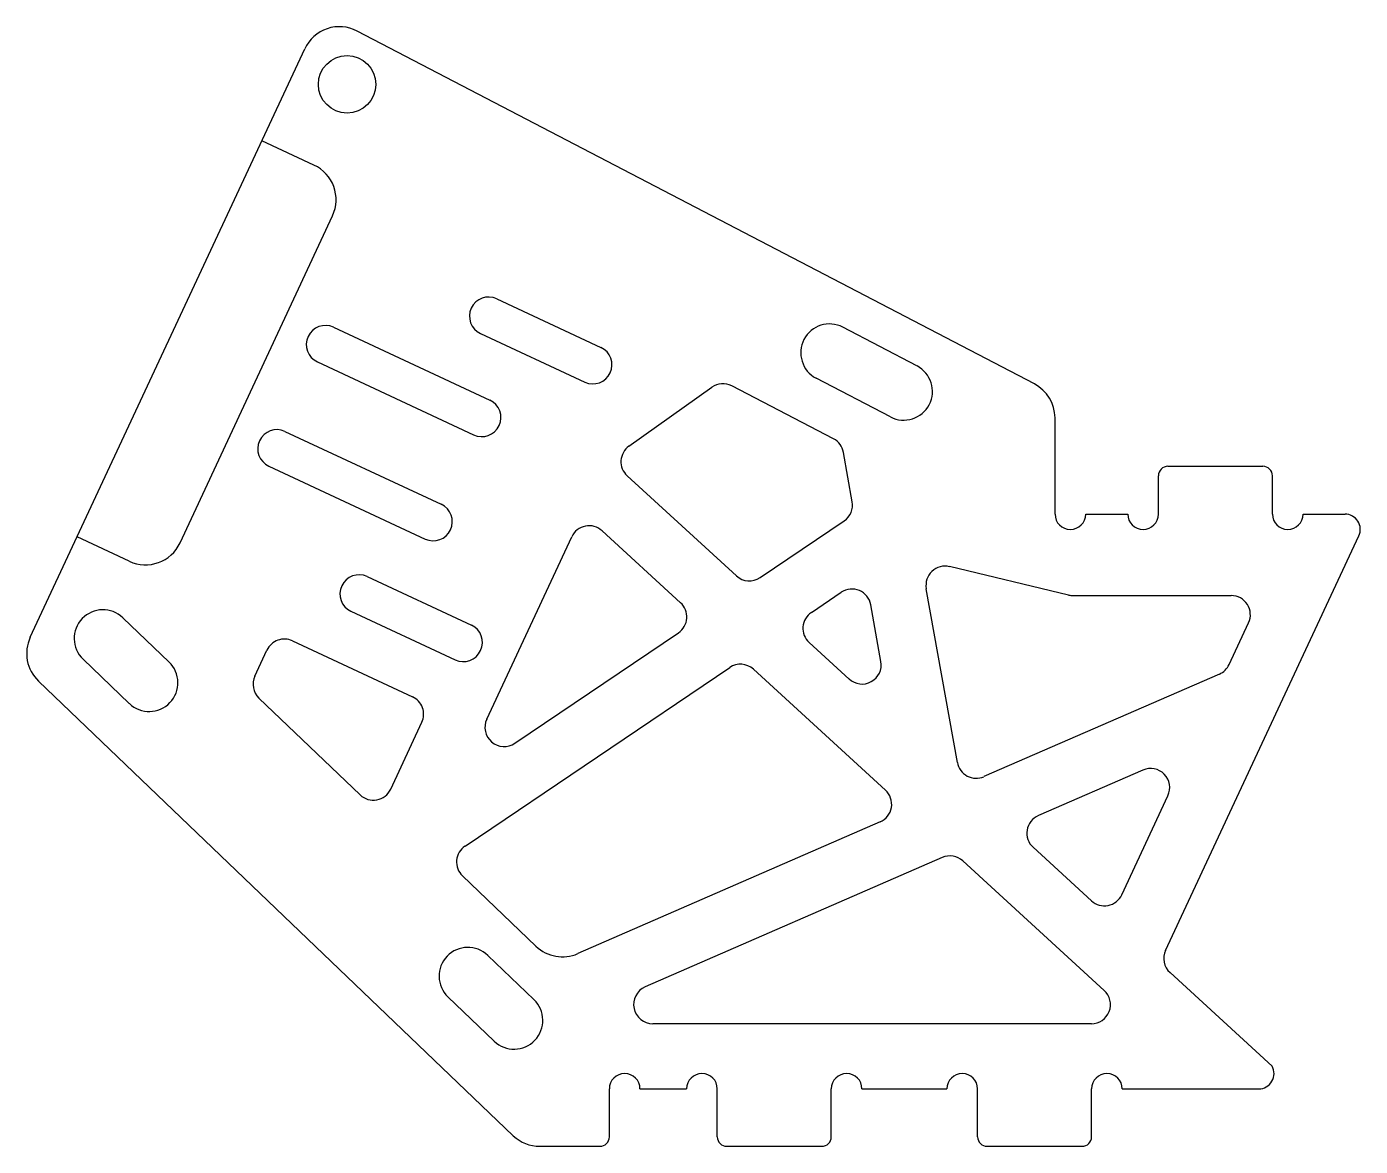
# Model space of a CAD drawing. Header units: millimetres. Extents: x 5 to 74.6, y 5 to 63.4.
import ezdxf

# ---------------------------------------------------------------- set-up
doc = ezdxf.new("R2010")
doc.units = ezdxf.units.MM
doc.layers.add('CUT', color=7, linetype='Continuous')
doc.layers.add('POCKET', color=7, linetype='Continuous')

msp = doc.modelspace()

# ---------------------------------------------------------------- linework, layer by layer
at = {"layer": 'CUT'}
for p, q in [((57.596, 44.797), (22.25, 63.221)), ((5.187, 31.571), (19.513, 62.292)), ((29.533, 49.242), (34.971, 46.707)), ((21.016, 47.756), (29.173, 43.954)), ((28.688, 47.429), (34.126, 44.894)), ((51.467, 45.738), (47.592, 47.758)), ((20.171, 45.943), (28.328, 42.141)), ((36.435, 41.551), (40.755, 44.628)), ((47.108, 41.932), (41.798, 44.7)), ((50.081, 43.078), (46.205, 45.097)), ((58.671, 38), (58.671, 43.023)), ((18.481, 42.318), (26.639, 38.516)), ((48.091, 38.65), (47.631, 41.221)), ((17.636, 40.505), (25.794, 36.703)), ((64.567, 40.5), (69.517, 40.5)), ((42.045, 34.777), (36.339, 39.999)), ((64.067, 38), (64.067, 40)), ((70.017, 38), (70.017, 40)), ((43.279, 34.685), (47.666, 37.645)), ((60.271, 38), (62.467, 38)), ((71.617, 38), (73.805, 38)), ((39.132, 33.375), (35.029, 37.132)), ((29.01, 27.297), (33.447, 36.816)), ((64.441, 15.227), (74.53, 36.862)), ((59.38, 33.777), (53.167, 35.259)), ((22.77, 34.741), (28.209, 32.206)), ((53.575, 25.037), (51.951, 34.11)), ((45.954, 32.871), (47.51, 33.921)), ((59.612, 33.75), (67.866, 33.75)), ((21.925, 32.928), (27.364, 30.394)), ((49.584, 30.309), (49.054, 33.269)), ((10.02, 32.592), (12.433, 30.281)), ((67.755, 30.146), (68.772, 32.327)), ((18.869, 31.385), (25.14, 28.462)), ((30.476, 26.046), (39.017, 31.809)), ((16.909, 29.545), (17.541, 30.901)), ((47.924, 29.395), (45.838, 31.305)), ((7.945, 30.426), (10.358, 28.115)), ((27.877, 20.672), (41.691, 29.995)), ((5.617, 29.282), (30.394, 5.555)), ((49.821, 23.592), (42.926, 29.903)), ((67.248, 29.652), (54.959, 24.297)), ((17.123, 28.4), (22.401, 23.347)), ((23.999, 23.647), (25.624, 27.133)), ((63.257, 24.64), (57.801, 22.262)), ((62.154, 18.134), (64.563, 23.301)), ((49.546, 21.938), (33.762, 15.059)), ((60.572, 17.819), (57.525, 20.608)), ((52.784, 20.076), (37.277, 13.319)), ((61.241, 13.14), (53.858, 19.897)), ((27.744, 19.121), (31.58, 15.448)), ((29.064, 14.97), (31.477, 12.659)), ((69.999, 9.191), (64.672, 14.066)), ((26.989, 12.803), (29.402, 10.492)), ((60.566, 11.402), (37.677, 11.402)), ((35.41, 5.5), (35.41, 8)), ((37.01, 8), (39.445, 8)), ((41.045, 5.5), (41.045, 8)), ((46.995, 5.5), (46.995, 8)), ((48.595, 8), (53.029, 8)), ((54.629, 5.5), (54.629, 8)), ((60.579, 5.5), (60.579, 8)), ((62.179, 8), (69.301, 8)), ((31.778, 5), (34.91, 5)), ((41.545, 5), (46.495, 5)), ((55.129, 5), (60.079, 5))]:
    msp.add_line(p, q, dxfattribs=at)
msp.add_circle((21.724, 60.437), 1.5, dxfattribs=at)
for centre, radius, start, end in [((21.326, 61.447), 2, 62.46913, 155), ((29.11, 48.335), 1, 65.00996, 245.00996), ((20.594, 46.85), 1, 65.00996, 245.00996), ((46.899, 46.428), 1.5, 62.46913, 242.46913), ((34.549, 45.801), 1, 245.00996, 65.00996), ((50.774, 44.408), 1.5, 242.46913, 62.46913), ((41.335, 43.813), 1, 62.46913, 125.45413), ((56.671, 43.023), 2, 0, 62.46913), ((28.751, 43.047), 1, 245.00996, 65.00996), ((18.059, 41.411), 1, 65.00996, 245.00996), ((46.646, 41.045), 1, 10.1486, 62.46913), ((37.015, 40.736), 1, 125.45413, 227.53253), ((64.567, 40), 0.5, 90, 180), ((69.517, 40), 0.5, 0, 90), ((26.216, 37.609), 1, 245.00996, 65.00996), ((47.106, 38.474), 1, 304.01157, 10.1486), ((59.471, 38), 0.8, 180, 0), ((63.267, 38), 0.8, 180, 0), ((70.817, 38), 0.8, 180, 0), ((73.805, 37.2), 0.8, 335, 90), ((34.354, 36.394), 1, 47.53253, 155.00996), ((22.348, 33.835), 1, 65.00996, 245.00996), ((52.935, 34.286), 1, 76.58522, 190.1486), ((42.72, 35.514), 1, 227.53253, 304.01157), ((48.07, 33.092), 1, 10.1486, 124.01157), ((59.612, 34.75), 1, 256.58522, 270), ((67.866, 32.75), 1, 335, 90), ((8.982, 31.509), 1.5, 46.24187, 226.24187), ((38.457, 32.638), 1, 304.01157, 47.53253), ((46.514, 32.042), 1, 124.01157, 227.53253), ((27.786, 31.3), 1, 245.00996, 65.00996), ((7, 30.726), 2, 155, 226.24187), ((18.447, 30.479), 1, 65.00996, 155.00996), ((11.396, 29.198), 1.5, 226.24187, 46.24187), ((42.251, 29.166), 1, 47.53253, 124.01157), ((48.599, 30.133), 1, 227.53253, 10.1486), ((66.849, 30.569), 1, 293.54689, 335), ((17.815, 29.123), 1, 155.00996, 226.24187), ((24.717, 27.556), 1, 335.00996, 65.00996), ((29.917, 26.874), 1, 155.00996, 304.01157), ((54.56, 25.213), 1, 190.1486, 293.54689), ((63.657, 23.724), 1, 335, 113.54689), ((23.092, 24.069), 1, 226.24187, 335.00996), ((49.146, 22.854), 1, 293.54689, 47.53253), ((58.2, 21.346), 1, 113.54689, 227.53253), ((28.436, 19.843), 1, 124.01157, 226.24187), ((53.183, 19.159), 1, 47.53253, 113.54689), ((61.247, 18.557), 1, 227.53253, 335), ((28.026, 13.886), 1.5, 46.24187, 226.24187), ((32.963, 16.893), 2, 226.24187, 293.54689), ((65.347, 14.804), 1, 155, 227.53253), ((37.677, 12.402), 1, 113.54689, 270), ((30.44, 11.575), 1.5, 226.24187, 46.24187), ((60.566, 12.402), 1, 270, 47.53253), ((69.301, 8.8), 0.8, 270, 29.26207), ((36.21, 8), 0.8, 0, 180), ((40.245, 8), 0.8, 0, 180), ((47.795, 8), 0.8, 0, 180), ((53.829, 8), 0.8, 0, 180), ((61.379, 8), 0.8, 0, 180), ((31.778, 7), 2, 226.24187, 270), ((34.91, 5.5), 0.5, 270, 0), ((41.545, 5.5), 0.5, 180, 270), ((46.495, 5.5), 0.5, 270, 0), ((55.129, 5.5), 0.5, 180, 270), ((60.079, 5.5), 0.5, 270, 0)]:
    msp.add_arc(centre, radius, start, end, dxfattribs=at)
at = {"layer": 'POCKET'}
for p, q in [((19.994, 56.225), (17.275, 57.493)), ((13.006, 36.508), (20.961, 53.567)), ((10.348, 35.54), (7.629, 36.808))]:
    msp.add_line(p, q, dxfattribs=at)
for centre, start, end in [((19.149, 54.413), 335, 65), ((11.194, 37.353), 245, 335)]:
    msp.add_arc(centre, 2, start, end, dxfattribs=at)

doc.saveas('drawing.dxf')
